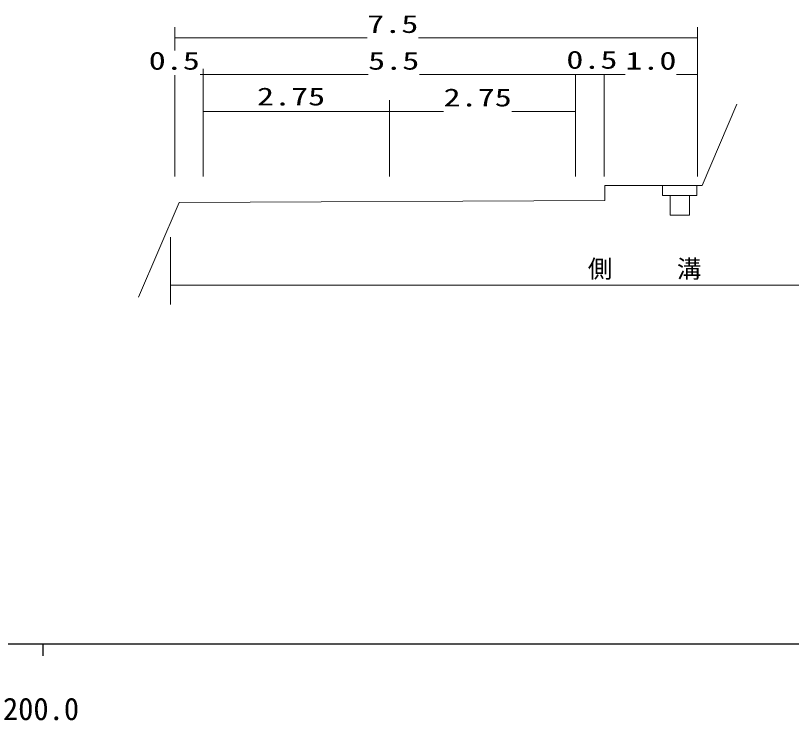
# Model space of a CAD drawing. Units: millimetres, scale not verified. Extents: x 66169 to 706169, y 819 to 360819.
# Drawn here: x 291924 to 355452, y 179534 to 237232 of the extents above; entities that cross this region are included whole.
import ezdxf
from ezdxf.enums import TextEntityAlignment as Align

# ---------------------------------------------------------------- set-up
doc = ezdxf.new("R2010")
doc.units = ezdxf.units.MM
doc.header["$LTSCALE"] = 1000
for name, color, linetype, lineweight in [('M-TTL-BAND', 7, 'Continuous', 25), ('S-BGD-CRST', 4, 'Continuous', 13), ('S-BGD-HTXT', 6, 'Continuous', 13)]:
    doc.layers.add(name, color=color, linetype=linetype, lineweight=lineweight)
doc.styles.add('ＭＳ ゴシック', font='')
doc.styles.get('ＭＳ ゴシック').set_extended_font_data('MS Gothic')

msp = doc.modelspace()

# ---------------------------------------------------------------- linework, layer by layer
at = {"layer": 'M-TTL-BAND'}
for p, q in [((66169, 185819), (605169, 185819)), ((294169, 185819), (294169, 184819))]:
    msp.add_line(p, q, dxfattribs=at)
at = {"layer": 'S-BGD-CRST'}
for p, q in [((304959, 236272), (304959, 234360)), ((347760, 236272), (347760, 224050)), ((304959, 235411), (320715, 235411)), ((324915, 235411), (347760, 235411)), ((307289, 232871), (307289, 224050)), ((304959, 232360), (304959, 224050)), ((307289, 232397), (307028, 232397)), ((307289, 232397), (320794, 232397)), ((324994, 232397), (337781, 232397)), ((337781, 232439), (337781, 224050)), ((341846, 232397), (337781, 232397)), ((340111, 232439), (340111, 224050)), ((347760, 232397), (346046, 232397)), ((322535, 230295), (322535, 224050)), ((350979, 229973), (348137, 223313)), ((307289, 229383), (322535, 229383)), ((322535, 229383), (326967, 229383)), ((332567, 229383), (337781, 229383)), ((340175, 223313), (340175, 222103)), ((348137, 223313), (340175, 223313)), ((344903, 223313), (344903, 222498)), ((347703, 223313), (347703, 222498)), ((344903, 222498), (347703, 222498)), ((345514, 222498), (345514, 220899)), ((347092, 222498), (347092, 220899)), ((302001, 214171), (305331, 221921)), ((305331, 221921), (340175, 222103)), ((345514, 220899), (347092, 220899))]:
    msp.add_line(p, q, dxfattribs=at)
at = {"layer": 'S-BGD-HTXT'}
for p, q in [((304619, 219102), (304619, 213586)), ((304619, 215165), (453929, 215165))]:
    msp.add_line(p, q, dxfattribs=at)

# ---------------------------------------------------------------- texts
at = {"layer": 'M-TTL-BAND', "style": 'ＭＳ ゴシック'}
msp.add_text('200.0', height=1833, dxfattribs=at).set_placement((294013, 179014), align=Align.BOTTOM_CENTER)
at = {"layer": 'S-BGD-CRST', "style": 'ＭＳ ゴシック', "width": 1.4}
for s, p in [('7.5', (320715, 235368)), ('0.5', (302828, 232360)), ('5.5', (320794, 232360)), ('0.5', (337018, 232439)), ('1.0', (341846, 232360)), ('2.75', (311692, 229432)), ('2.75', (326967, 229353))]:
    msp.add_text(s, height=1466, dxfattribs=at).set_placement(p, align=Align.BOTTOM_LEFT)
at = {"layer": 'S-BGD-HTXT', "insert": (338777, 215602), "char_height": 1466, "attachment_point": 7, "style": 'ＭＳ ゴシック'}
msp.add_mtext('\\T3.65;側溝', dxfattribs=at)

doc.saveas('drawing.dxf')
